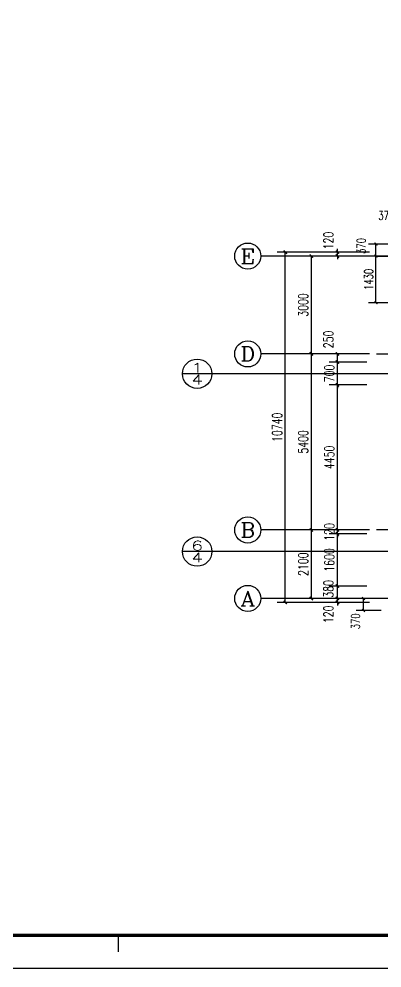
# Model space of a CAD drawing. Extents: x 79570 to 678837, y -1139230 to -612789.
# Drawn here: x 558136 to 569266, y -804030 to -774924 of the extents above; entities that cross this region are included whole.
import ezdxf
from ezdxf.enums import TextEntityAlignment as Align

# ---------------------------------------------------------------- set-up
doc = ezdxf.new("R2010")
doc.units = 0
doc.header["$LTSCALE"] = 1000
doc.header["$MEASUREMENT"] = 0
doc.linetypes.add('DOTE', pattern=[2.42, 2, -0.2, 0.02, -0.2])
for name, color, linetype in [('4', 4, 'Continuous'), ('A-注-尺寸标注......ANNO-DIMS', 90, 'Continuous'), ('A-注-尺寸标注.....ANNO-DIMS', 90, 'Continuous'), ('A-注-尺寸标注01...ANNO-DIMS-01', 95, 'Continuous'), ('A-注-符号注释.....ANNO-IDEN', 201, 'Continuous'), ('A-通-轴线..........COMM-GRID', 27, 'DOTE'), ('AXIS_TEXT', 7, 'Continuous'), ('PUB_TEXT', 7, 'Continuous'), ('结-图框', 6, 'Continuous')]:
    doc.layers.add(name, color=color, linetype=linetype)
doc.layers.add('ys-notprint', color=7, linetype='Continuous', plot=False)
doc.layers.add('结-隐线', color=59, linetype='Continuous', plot=False)
doc.styles.add('_TCH_AXIS', font='COMPLEX', dxfattribs={"bigfont": 'GBCBIG'})
doc.styles.add('_TCH_DIM_T3', font='SIMPLEX', dxfattribs={"width": 0.705882, "bigfont": 'GBCBIG'})
doc.styles.add('_TCH_LABEL', font='COMPLEX', dxfattribs={"bigfont": 'GBCBIG'})
doc.styles.add('COMPLEX', font='COMPLEX')
doc.styles.add('蓝绿图框', font='', dxfattribs={"width": 0.7})
doc.styles.get('蓝绿图框').set_extended_font_data('SimSun')
doc.dimstyles.new('_TCH_ARCH&&100', dxfattribs={"dimtxt": 297.5, "dimasz": 100, "dimexe": 250, "dimexo": 300, "dimgap": 100, "dimtad": 1, "dimdec": 0, "dimzin": 0, "dimdsep": 46, "dimtxsty": '_TCH_DIM_T3', "dimblk": 'ARCHTICK', "dimcen": 0.09, "dimclrt": 7, "dimazin": 2, "dimtfac": 1, "dimtdec": 0, "dimtix": 1, "dimtmove": 2, "dimatfit": 3, "dimfxl": 1, "dimtolj": 1, "dimtzin": 0, "dimarcsym": 0})
doc.dimstyles.new('_TCH_ARCH&&90', dxfattribs={"dimtxt": 267.75, "dimasz": 90, "dimexe": 225, "dimexo": 270, "dimgap": 90, "dimtad": 1, "dimdec": 0, "dimzin": 0, "dimdsep": 46, "dimtxsty": '_TCH_DIM_T3', "dimblk": 'ARCHTICK', "dimcen": 0.09, "dimclrt": 7, "dimazin": 2, "dimtfac": 1, "dimtdec": 0, "dimtix": 1, "dimtmove": 2, "dimatfit": 3, "dimfxl": 1, "dimtolj": 1, "dimtzin": 0, "dimarcsym": 0})

# ---------------------------------------------------------------- blocks, each defined once
blk = doc.blocks.new('template_浙_标准图框A1_A1_0.0000_1bed4683cac0ca9b963c039433737638')
at = {"layer": '结-图框'}
blk.add_lwpolyline([(0, 0), (841, 0), (841, 594), (0, 594)], close=True, dxfattribs=at)
at = {"layer": '结-图框', "const_width": 1}
blk.add_lwpolyline([(25, 584), (25, 10), (831, 10), (831, 584)], close=True, dxfattribs=at)
at = {"layer": '结-隐线'}
blk.add_line((428, 5), (428, 10), dxfattribs=at)
at = {"color": 6, "style": '蓝绿图框', "width": 0.7}
for tag, p in [('专业审定', (782.48, 167.5)), ('专业审核', (782.48, 158.5)), ('项目经理', (782.48, 149.5)), ('专业负责', (782.48, 140.5)), ('专业校对', (782.48, 131.5)), ('专业设计', (782.48, 122.5)), ('专业制图', (782.48, 113.5))]:
    blk.add_attdef(tag, text='', height=3, dxfattribs=at).set_placement(p, align=Align.MIDDLE)
for tag, height, p in [('日期', 3, (821.45, 113.5)), ('建设单位', 3.5, (796, 97.72)), ('项目名称', 3.5, (796, 76.96)), ('子项名称', 3.5, (796.26, 63.69)), ('图纸名称', 3.5, (796.28, 51.48)), ('图纸名称', 3.5, (796.38, 46.45)), ('图纸名称', 3.5, (796.48, 41.64)), ('项目编号', 3, (796.15, 32.75)), ('图号', 3, (789.2, 23.5)), ('修改版次', 3, (823.75, 23.5))]:
    blk.add_attdef(tag, text='', height=height, dxfattribs=at).set_placement(p, align=Align.MIDDLE_CENTER)
at = {"layer": 'ys-notprint', "color": 6, "style": '蓝绿图框', "width": 0.7}
for tag, p in [('暖通', (21.09, 577.84)), ('电气', (21.02, 564.82)), ('给排水', (21.35, 552.55)), ('结构', (21.47, 539.64)), ('建筑', (21.4, 526.53))]:
    blk.add_attdef(tag, text='', height=2.5, rotation=90.7801, dxfattribs=at).set_placement(p, align=Align.MIDDLE)
blk.add_attdef('设计发图章', text='', height=3, dxfattribs=at).set_placement((747.09, 465.48), align=Align.MIDDLE)
at = {"layer": '结-图框', "style": '蓝绿图框', "width": 0.7}
for tag, p in [('项目经理', (792.5, 572)), ('专业负责', (792.5, 564)), ('专业设计', (792.5, 556))]:
    blk.add_attdef(tag, text='', height=3.5, dxfattribs=at).set_placement(p, align=Align.MIDDLE_CENTER)
blk = doc.blocks.new('_ArchTick')
at = {"color": 0, "linetype": 'ByBlock', "const_width": 0.4}
blk.add_lwpolyline([(-0.5, -0.5), (0.5, 0.5)], dxfattribs=at)
blk = doc.blocks.new('*D2315')
at = {"layer": 'A-注-尺寸标注......ANNO-DIMS', "color": 0, "lineweight": -2, "transparency": 16777216}
for p, q in [((568886, -782195), (566849, -782195)), ((567099, -785195), (567099, -782195)), ((568886, -785195), (566849, -785195))]:
    blk.add_line(p, q, dxfattribs=at)
at = {"layer": 'Defpoints', "color": 0, "transparency": 16777216}
for p in [(567099, -782195), (569186, -782195), (569186, -785195)]:
    blk.add_point(p, dxfattribs=at)
at = {"layer": 'A-注-尺寸标注......ANNO-DIMS', "color": 0, "lineweight": -2, "transparency": 16777216, "xscale": 100, "yscale": 100, "zscale": 100}
for p, rotation in [((567099, -782195), 90), ((567099, -785195), 270)]:
    blk.add_blockref('_ArchTick', p, dxfattribs=dict(at, rotation=rotation))
at = {"layer": 'A-注-尺寸标注......ANNO-DIMS', "color": 7, "transparency": 16777216, "insert": (566851, -783695), "char_height": 297.5, "attachment_point": 5, "rotation": 90, "style": '_TCH_DIM_T3'}
blk.add_mtext('\\A1;3000', dxfattribs=at)
blk = doc.blocks.new('*D2316')
at = {"layer": 'A-注-尺寸标注......ANNO-DIMS', "color": 0, "lineweight": -2, "transparency": 16777216}
for p, q in [((568886, -785195), (566849, -785195)), ((567099, -790595), (567099, -785195)), ((568886, -790595), (566849, -790595))]:
    blk.add_line(p, q, dxfattribs=at)
at = {"layer": 'Defpoints', "color": 0, "transparency": 16777216}
for p in [(567099, -785195), (569186, -785195), (569186, -790595)]:
    blk.add_point(p, dxfattribs=at)
at = {"layer": 'A-注-尺寸标注......ANNO-DIMS', "color": 0, "lineweight": -2, "transparency": 16777216, "xscale": 100, "yscale": 100, "zscale": 100}
for p, rotation in [((567099, -785195), 90), ((567099, -790595), 270)]:
    blk.add_blockref('_ArchTick', p, dxfattribs=dict(at, rotation=rotation))
at = {"layer": 'A-注-尺寸标注......ANNO-DIMS', "color": 7, "transparency": 16777216, "insert": (566851, -787895), "char_height": 297.5, "attachment_point": 5, "rotation": 90, "style": '_TCH_DIM_T3'}
blk.add_mtext('\\A1;5400', dxfattribs=at)
blk = doc.blocks.new('*D2317')
at = {"layer": 'A-注-尺寸标注......ANNO-DIMS', "color": 0, "lineweight": -2, "transparency": 16777216}
for p, q in [((568886, -790595), (566849, -790595)), ((567099, -792695), (567099, -790595)), ((568886, -792695), (566849, -792695))]:
    blk.add_line(p, q, dxfattribs=at)
at = {"layer": 'Defpoints', "color": 0, "transparency": 16777216}
for p in [(567099, -790595), (569186, -790595), (569186, -792695)]:
    blk.add_point(p, dxfattribs=at)
at = {"layer": 'A-注-尺寸标注......ANNO-DIMS', "color": 0, "lineweight": -2, "transparency": 16777216, "xscale": 100, "yscale": 100, "zscale": 100}
for p, rotation in [((567099, -790595), 90), ((567099, -792695), 270)]:
    blk.add_blockref('_ArchTick', p, dxfattribs=dict(at, rotation=rotation))
at = {"layer": 'A-注-尺寸标注......ANNO-DIMS', "color": 7, "transparency": 16777216, "insert": (566851, -791645), "char_height": 297.5, "attachment_point": 5, "rotation": 90, "style": '_TCH_DIM_T3'}
blk.add_mtext('\\A1;2100', dxfattribs=at)
blk = doc.blocks.new('*D2318')
at = {"layer": 'A-注-尺寸标注......ANNO-DIMS', "color": 0, "lineweight": -2, "transparency": 16777216}
for p, q in [((568886, -782075), (566049, -782075)), ((566299, -792815), (566299, -782075)), ((568886, -792815), (566049, -792815))]:
    blk.add_line(p, q, dxfattribs=at)
at = {"layer": 'Defpoints', "color": 0, "transparency": 16777216}
for p in [(566299, -782075), (569186, -782075), (569186, -792815)]:
    blk.add_point(p, dxfattribs=at)
at = {"layer": 'A-注-尺寸标注......ANNO-DIMS', "color": 0, "lineweight": -2, "transparency": 16777216, "xscale": 100, "yscale": 100, "zscale": 100}
for p, rotation in [((566299, -782075), 90), ((566299, -792815), 270)]:
    blk.add_blockref('_ArchTick', p, dxfattribs=dict(at, rotation=rotation))
at = {"layer": 'A-注-尺寸标注......ANNO-DIMS', "color": 7, "transparency": 16777216, "insert": (566051, -787445), "char_height": 297.5, "attachment_point": 5, "rotation": 90, "style": '_TCH_DIM_T3'}
blk.add_mtext('\\A1;10740', dxfattribs=at)
blk = doc.blocks.new('_AXISO')
blk.add_circle((0, 0), 0.5)
at = {"layer": 'AXIS_TEXT', "style": 'COMPLEX', "width": 1.041667}
blk.add_attdef('A', text='', height=0.56, dxfattribs=at).set_placement((-0.25, -0.28), (0.25, -0.28), align=Align.FIT)
blk = doc.blocks.new('*D2347')
at = {"layer": 'A-注-尺寸标注01...ANNO-DIMS-01', "color": 0, "lineweight": -2, "transparency": 16777216}
for p, q in [((568799, -792315), (567649, -792315)), ((567899, -792695), (567899, -792315)), ((568799, -792695), (567649, -792695))]:
    blk.add_line(p, q, dxfattribs=at)
at = {"layer": 'Defpoints', "color": 0, "transparency": 16777216}
for p in [(567899, -792315), (569099, -792315), (569099, -792695)]:
    blk.add_point(p, dxfattribs=at)
at = {"layer": 'A-注-尺寸标注01...ANNO-DIMS-01', "color": 0, "lineweight": -2, "transparency": 16777216, "xscale": 100, "yscale": 100, "zscale": 100}
for p, rotation in [((567899, -792315), 90), ((567899, -792695), 270)]:
    blk.add_blockref('_ArchTick', p, dxfattribs=dict(at, rotation=rotation))
at = {"layer": 'A-注-尺寸标注01...ANNO-DIMS-01', "color": 7, "transparency": 16777216, "insert": (567624, -792401), "char_height": 297.5, "attachment_point": 5, "rotation": 90, "style": '_TCH_DIM_T3'}
blk.add_mtext('\\A1;380', dxfattribs=at)
blk = doc.blocks.new('*D2348')
at = {"layer": 'A-注-尺寸标注01...ANNO-DIMS-01', "color": 0, "lineweight": -2, "transparency": 16777216}
for p, q in [((568799, -790715), (567649, -790715)), ((567899, -792315), (567899, -790715)), ((568799, -792315), (567649, -792315))]:
    blk.add_line(p, q, dxfattribs=at)
at = {"layer": 'Defpoints', "color": 0, "transparency": 16777216}
for p in [(567899, -790715), (569099, -790715), (569099, -792315)]:
    blk.add_point(p, dxfattribs=at)
at = {"layer": 'A-注-尺寸标注01...ANNO-DIMS-01', "color": 0, "lineweight": -2, "transparency": 16777216, "xscale": 100, "yscale": 100, "zscale": 100}
for p, rotation in [((567899, -790715), 90), ((567899, -792315), 270)]:
    blk.add_blockref('_ArchTick', p, dxfattribs=dict(at, rotation=rotation))
at = {"layer": 'A-注-尺寸标注01...ANNO-DIMS-01', "color": 7, "transparency": 16777216, "insert": (567651, -791515), "char_height": 297.5, "attachment_point": 5, "rotation": 90, "style": '_TCH_DIM_T3'}
blk.add_mtext('\\A1;1600', dxfattribs=at)
blk = doc.blocks.new('*D2349')
at = {"layer": 'A-注-尺寸标注01...ANNO-DIMS-01', "color": 0, "lineweight": -2, "transparency": 16777216}
for p, q in [((567899, -790595), (567899, -790495)), ((568799, -790595), (567649, -790595)), ((568799, -790715), (567649, -790715)), ((567899, -790715), (567899, -790595)), ((567899, -790715), (567899, -790815))]:
    blk.add_line(p, q, dxfattribs=at)
at = {"layer": 'Defpoints', "color": 0, "transparency": 16777216}
for p in [(567899, -790595), (569099, -790595), (569099, -790715)]:
    blk.add_point(p, dxfattribs=at)
at = {"layer": 'A-注-尺寸标注01...ANNO-DIMS-01', "color": 0, "lineweight": -2, "transparency": 16777216, "xscale": 100, "yscale": 100, "zscale": 100}
for p, rotation in [((567899, -790595), 270), ((567899, -790715), 90)]:
    blk.add_blockref('_ArchTick', p, dxfattribs=dict(at, rotation=rotation))
at = {"layer": 'A-注-尺寸标注01...ANNO-DIMS-01', "color": 7, "transparency": 16777216, "insert": (567651, -790655), "char_height": 297.5, "attachment_point": 5, "rotation": 90, "style": '_TCH_DIM_T3'}
blk.add_mtext('\\A1;120', dxfattribs=at)
blk = doc.blocks.new('*D2350')
at = {"layer": 'A-注-尺寸标注01...ANNO-DIMS-01', "color": 0, "lineweight": -2, "transparency": 16777216}
for p, q in [((568799, -786145), (567649, -786145)), ((567899, -790595), (567899, -786145)), ((568799, -790595), (567649, -790595))]:
    blk.add_line(p, q, dxfattribs=at)
at = {"layer": 'Defpoints', "color": 0, "transparency": 16777216}
for p in [(567899, -786145), (569099, -786145), (569099, -790595)]:
    blk.add_point(p, dxfattribs=at)
at = {"layer": 'A-注-尺寸标注01...ANNO-DIMS-01', "color": 0, "lineweight": -2, "transparency": 16777216, "xscale": 100, "yscale": 100, "zscale": 100}
for p, rotation in [((567899, -786145), 90), ((567899, -790595), 270)]:
    blk.add_blockref('_ArchTick', p, dxfattribs=dict(at, rotation=rotation))
at = {"layer": 'A-注-尺寸标注01...ANNO-DIMS-01', "color": 7, "transparency": 16777216, "insert": (567651, -788370), "char_height": 297.5, "attachment_point": 5, "rotation": 90, "style": '_TCH_DIM_T3'}
blk.add_mtext('\\A1;4450', dxfattribs=at)
blk = doc.blocks.new('*D2351')
at = {"layer": 'A-注-尺寸标注01...ANNO-DIMS-01', "color": 0, "lineweight": -2, "transparency": 16777216}
for p, q in [((568799, -785445), (567649, -785445)), ((567899, -785445), (567899, -785345)), ((567899, -786145), (567899, -785445)), ((568799, -786145), (567649, -786145)), ((567899, -786145), (567899, -786245))]:
    blk.add_line(p, q, dxfattribs=at)
at = {"layer": 'Defpoints', "color": 0, "transparency": 16777216}
for p in [(567899, -785445), (569099, -785445), (569099, -786145)]:
    blk.add_point(p, dxfattribs=at)
at = {"layer": 'A-注-尺寸标注01...ANNO-DIMS-01', "color": 0, "lineweight": -2, "transparency": 16777216, "xscale": 100, "yscale": 100, "zscale": 100}
for p, rotation in [((567899, -785445), 270), ((567899, -786145), 90)]:
    blk.add_blockref('_ArchTick', p, dxfattribs=dict(at, rotation=rotation))
at = {"layer": 'A-注-尺寸标注01...ANNO-DIMS-01', "color": 7, "transparency": 16777216, "insert": (567651, -785795), "char_height": 297.5, "attachment_point": 5, "rotation": 90, "style": '_TCH_DIM_T3'}
blk.add_mtext('\\A1;700', dxfattribs=at)
blk = doc.blocks.new('*D2352')
at = {"layer": 'A-注-尺寸标注01...ANNO-DIMS-01', "color": 0, "lineweight": -2, "transparency": 16777216}
for p, q in [((568799, -785195), (567649, -785195)), ((567899, -785445), (567899, -785195)), ((568799, -785445), (567649, -785445))]:
    blk.add_line(p, q, dxfattribs=at)
at = {"layer": 'Defpoints', "color": 0, "transparency": 16777216}
for p in [(567899, -785195), (569099, -785195), (569099, -785445)]:
    blk.add_point(p, dxfattribs=at)
at = {"layer": 'A-注-尺寸标注01...ANNO-DIMS-01', "color": 0, "lineweight": -2, "transparency": 16777216, "xscale": 100, "yscale": 100, "zscale": 100}
for p, rotation in [((567899, -785195), 90), ((567899, -785445), 270)]:
    blk.add_blockref('_ArchTick', p, dxfattribs=dict(at, rotation=rotation))
at = {"layer": 'A-注-尺寸标注01...ANNO-DIMS-01', "color": 7, "transparency": 16777216, "insert": (567624, -784751), "char_height": 297.5, "attachment_point": 5, "rotation": 90, "style": '_TCH_DIM_T3'}
blk.add_mtext('\\A1;250', dxfattribs=at)
blk = doc.blocks.new('*D2358')
at = {"layer": 'A-注-尺寸标注01...ANNO-DIMS-01', "color": 0, "lineweight": -2, "transparency": 16777216}
for p, q in [((568586, -792695), (567649, -792695)), ((568586, -792815), (567649, -792815)), ((567899, -792695), (567899, -792595)), ((567899, -792815), (567899, -792695)), ((567899, -792815), (567899, -792915))]:
    blk.add_line(p, q, dxfattribs=at)
at = {"layer": 'Defpoints', "color": 0, "transparency": 16777216}
for p in [(567899, -792695), (568886, -792695), (568886, -792815)]:
    blk.add_point(p, dxfattribs=at)
at = {"layer": 'A-注-尺寸标注01...ANNO-DIMS-01', "color": 0, "lineweight": -2, "transparency": 16777216, "xscale": 100, "yscale": 100, "zscale": 100}
for p, rotation in [((567899, -792695), 270), ((567899, -792815), 90)]:
    blk.add_blockref('_ArchTick', p, dxfattribs=dict(at, rotation=rotation))
at = {"layer": 'A-注-尺寸标注01...ANNO-DIMS-01', "color": 7, "transparency": 16777216, "insert": (567624, -793182), "char_height": 297.5, "attachment_point": 5, "rotation": 90, "style": '_TCH_DIM_T3'}
blk.add_mtext('\\A1;120', dxfattribs=at)
blk = doc.blocks.new('*D2359')
at = {"layer": 'A-注-尺寸标注01...ANNO-DIMS-01', "color": 0, "lineweight": -2, "transparency": 16777216}
for p, q in [((568886, -782075), (567649, -782075)), ((567899, -782075), (567899, -781975)), ((567899, -782195), (567899, -782075)), ((568886, -782195), (567649, -782195)), ((567899, -782195), (567899, -782295))]:
    blk.add_line(p, q, dxfattribs=at)
at = {"layer": 'Defpoints', "color": 0, "transparency": 16777216}
for p in [(567899, -782075), (569186, -782075), (569186, -782195)]:
    blk.add_point(p, dxfattribs=at)
at = {"layer": 'A-注-尺寸标注01...ANNO-DIMS-01', "color": 0, "lineweight": -2, "transparency": 16777216, "xscale": 100, "yscale": 100, "zscale": 100}
for p, rotation in [((567899, -782075), 270), ((567899, -782195), 90)]:
    blk.add_blockref('_ArchTick', p, dxfattribs=dict(at, rotation=rotation))
at = {"layer": 'A-注-尺寸标注01...ANNO-DIMS-01', "color": 7, "transparency": 16777216, "insert": (567624, -781719), "char_height": 297.5, "attachment_point": 5, "rotation": 90, "style": '_TCH_DIM_T3'}
blk.add_mtext('\\A1;120', dxfattribs=at)
blk = doc.blocks.new('*D2384')
at = {"layer": 'A-注-尺寸标注01...ANNO-DIMS-01', "color": 0, "lineweight": -2, "transparency": 16777216}
for p, q in [((569459, -782195), (568855, -782195)), ((569080, -783625), (569080, -782195)), ((569459, -783625), (568855, -783625))]:
    blk.add_line(p, q, dxfattribs=at)
at = {"layer": 'Defpoints', "color": 0, "transparency": 16777216}
for p in [(569080, -782195), (569729, -782195), (569729, -783625)]:
    blk.add_point(p, dxfattribs=at)
at = {"layer": 'A-注-尺寸标注01...ANNO-DIMS-01', "color": 0, "lineweight": -2, "transparency": 16777216, "xscale": 90, "yscale": 90, "zscale": 90}
for p, rotation in [((569080, -782195), 90), ((569080, -783625), 270)]:
    blk.add_blockref('_ArchTick', p, dxfattribs=dict(at, rotation=rotation))
at = {"layer": 'A-注-尺寸标注01...ANNO-DIMS-01', "color": 7, "transparency": 16777216, "insert": (568856, -782910), "char_height": 267.8, "attachment_point": 5, "rotation": 90, "style": '_TCH_DIM_T3'}
blk.add_mtext('\\A1;1430', dxfattribs=at)
blk = doc.blocks.new('*D2385')
at = {"layer": 'A-注-尺寸标注01...ANNO-DIMS-01', "color": 0, "lineweight": -2, "transparency": 16777216}
for p, q in [((569459, -781825), (568855, -781825)), ((569080, -782195), (569080, -781825)), ((569459, -782195), (568855, -782195))]:
    blk.add_line(p, q, dxfattribs=at)
at = {"layer": 'Defpoints', "color": 0, "transparency": 16777216}
for p in [(569080, -781825), (569729, -781825), (569729, -782195)]:
    blk.add_point(p, dxfattribs=at)
at = {"layer": 'A-注-尺寸标注01...ANNO-DIMS-01', "color": 0, "lineweight": -2, "transparency": 16777216, "xscale": 90, "yscale": 90, "zscale": 90}
for p, rotation in [((569080, -781825), 90), ((569080, -782195), 270)]:
    blk.add_blockref('_ArchTick', p, dxfattribs=dict(at, rotation=rotation))
at = {"layer": 'A-注-尺寸标注01...ANNO-DIMS-01', "color": 7, "transparency": 16777216, "insert": (568628, -781886), "char_height": 267.8, "attachment_point": 5, "rotation": 90, "style": '_TCH_DIM_T3'}
blk.add_mtext('\\A1;370', dxfattribs=at)
blk = doc.blocks.new('*D2386')
at = {"layer": 'A-注-尺寸标注01...ANNO-DIMS-01', "color": 0, "lineweight": -2, "transparency": 16777216}
for p, q in [((569729, -781576), (569729, -780976)), ((569729, -781201), (570099, -781201)), ((570099, -781576), (570099, -780976))]:
    blk.add_line(p, q, dxfattribs=at)
at = {"layer": 'Defpoints', "color": 0, "transparency": 16777216}
for p in [(570099, -781201), (569729, -781846), (570099, -781846)]:
    blk.add_point(p, dxfattribs=at)
at = {"layer": 'A-注-尺寸标注01...ANNO-DIMS-01', "color": 0, "lineweight": -2, "transparency": 16777216, "xscale": 90, "yscale": 90, "zscale": 90, "rotation": 180}
blk.add_blockref('_ArchTick', (569729, -781201), dxfattribs=at)
at = {"layer": 'A-注-尺寸标注01...ANNO-DIMS-01', "color": 0, "lineweight": -2, "transparency": 16777216, "xscale": 90, "yscale": 90, "zscale": 90}
blk.add_blockref('_ArchTick', (570099, -781201), dxfattribs=at)
at = {"layer": 'A-注-尺寸标注01...ANNO-DIMS-01', "color": 7, "transparency": 16777216, "insert": (569396, -780953), "char_height": 267.8, "attachment_point": 5, "style": '_TCH_DIM_T3'}
blk.add_mtext('\\A1;370', dxfattribs=at)
blk = doc.blocks.new('*D2389')
at = {"layer": 'A-注-尺寸标注01...ANNO-DIMS-01', "color": 0, "lineweight": -2, "transparency": 16777216}
for p, q in [((569240, -792695), (568473, -792695)), ((568698, -793065), (568698, -792695)), ((569240, -793065), (568473, -793065))]:
    blk.add_line(p, q, dxfattribs=at)
at = {"layer": 'Defpoints', "color": 0, "transparency": 16777216}
for p in [(568698, -792695), (569510, -792695), (569510, -793065)]:
    blk.add_point(p, dxfattribs=at)
at = {"layer": 'A-注-尺寸标注01...ANNO-DIMS-01', "color": 0, "lineweight": -2, "transparency": 16777216, "xscale": 90, "yscale": 90, "zscale": 90}
for p, rotation in [((568698, -792695), 90), ((568698, -793065), 270)]:
    blk.add_blockref('_ArchTick', p, dxfattribs=dict(at, rotation=rotation))
at = {"layer": 'A-注-尺寸标注01...ANNO-DIMS-01', "color": 7, "transparency": 16777216, "insert": (568450, -793398), "char_height": 267.8, "attachment_point": 5, "rotation": 90, "style": '_TCH_DIM_T3'}
blk.add_mtext('\\A1;370', dxfattribs=at)

msp = doc.modelspace()

# ---------------------------------------------------------------- linework, layer by layer
at = {"layer": 'A-注-尺寸标注.....ANNO-DIMS'}
for p, q in [((567573.6, -782195), (565549.3, -782195)), ((567573.6, -785195), (565549.3, -785195)), ((567573.6, -790595), (565549.3, -790595)), ((567951.7, -792695), (565549.3, -792695)), ((567573.6, -792695), (565549.3, -792695))]:
    msp.add_line(p, q, dxfattribs=at)
at = {"layer": 'A-注-符号注释.....ANNO-IDEN'}
for p, q in [((564048.9, -785803.1), (563148.9, -785803.1)), ((569239.6, -785803.1), (564048.9, -785803.1)), ((570323.7, -785803.1), (569239.6, -785803.1)), ((564048.9, -791256.4), (563148.9, -791256.4)), ((569239.6, -791256.4), (564048.9, -791256.4)), ((570323.7, -791256.4), (569239.6, -791256.4))]:
    msp.add_line(p, q, dxfattribs=at)
for centre in [(563598.9, -785803.1), (563598.9, -791256.4)]:
    msp.add_circle(centre, 450, dxfattribs=at)
at = {"layer": 'A-通-轴线..........COMM-GRID'}
for p, q in [((569099.3, -782195), (572499.3, -782195)), ((569099.3, -785195), (582499.3, -785195)), ((582499.3, -790595), (569099.3, -790595)), ((582499.3, -792695), (569099.3, -792695))]:
    msp.add_line(p, q, dxfattribs=at)

# ---------------------------------------------------------------- block references
at = {"layer": '4', "xscale": 100, "yscale": 100, "zscale": 100}
msp.add_blockref('template_浙_标准图框A1_A1_0.0000_1bed4683cac0ca9b963c039433737638', (518391.3, -804029.7), dxfattribs=at)
at = {"layer": 'A-注-尺寸标注.....ANNO-DIMS'}
ref = msp.add_blockref('_AXISO', (565149.3, -782195), dxfattribs=dict(at, xscale=800, yscale=800, zscale=800))
ref.add_attrib('A', 'E', dxfattribs={"layer": 'AXIS_TEXT', "height": 452.5, "style": '_TCH_AXIS', "width": 1.3125}).set_placement((564923, -782421.3), (565375.6, -782421.3), align=Align.FIT)
ref = msp.add_blockref('_AXISO', (565149.3, -785195), dxfattribs=dict(at, xscale=800, yscale=800, zscale=800))
ref.add_attrib('A', 'D', dxfattribs={"layer": 'AXIS_TEXT', "height": 452.5, "style": '_TCH_AXIS', "width": 1.235294}).set_placement((564923, -785421.3), (565375.6, -785421.3), align=Align.FIT)
ref = msp.add_blockref('_AXISO', (565149.3, -790595), dxfattribs=dict(at, xscale=800, yscale=800, zscale=800))
ref.add_attrib('A', 'B', dxfattribs={"layer": 'AXIS_TEXT', "height": 452.5, "style": '_TCH_AXIS', "width": 1.235294}).set_placement((564923, -790821.3), (565375.6, -790821.3), align=Align.FIT)
ref = msp.add_blockref('_AXISO', (565149.3, -792695), dxfattribs=dict(at, xscale=800, yscale=800, zscale=800))
ref.add_attrib('A', 'A', dxfattribs={"layer": 'AXIS_TEXT', "height": 452.5, "style": '_TCH_AXIS', "width": 1.166667}).set_placement((564923, -792921.3), (565375.6, -792921.3), align=Align.FIT)

# ---------------------------------------------------------------- texts
at = {"layer": 'PUB_TEXT', "style": '_TCH_LABEL'}
for s, width, p, p2 in [('1', 2.916667, (563417.8, -785766.9), (563780.1, -785766.9)), ('4', 1.640625, (563417.8, -786129.1), (563780.1, -786129.1)), ('6', 1.875, (563417.8, -791220.2), (563780.1, -791220.2)), ('4', 1.640625, (563417.8, -791582.4), (563780.1, -791582.4))]:
    msp.add_text(s, height=289.8, dxfattribs=dict(at, width=width)).set_placement(p, p2, align=Align.FIT)

# ---------------------------------------------------------------- dimensions: what is measured, and where the dimension line sits
at = {"layer": 'A-注-尺寸标注......ANNO-DIMS'}
for p1, p2, distance, picture, middle in [((569185.9, -792815), (569185.9, -782075), 2886.6, '*D2318', (566050.6, -787445)), ((569185.9, -785195), (569185.9, -782195), 2086.6, '*D2315', (566850.6, -783695)), ((569185.9, -790595), (569185.9, -785195), 2086.6, '*D2316', (566850.6, -787895)), ((569185.9, -792695), (569185.9, -790595), 2086.6, '*D2317', (566850.6, -791645))]:
    dim = msp.add_aligned_dim(p1=p1, p2=p2, distance=distance, dimstyle='_TCH_ARCH&&100', dxfattribs=at)
    dim.commit()
    dim.dimension.update_dxf_attribs({"geometry": picture, "text_midpoint": middle})
at = {"layer": 'A-注-尺寸标注01...ANNO-DIMS-01'}
for base, p1, p2, angle, dimstyle, picture, middle in [((570099.3, -781200.5), (569729.3, -781846.1), (570099.3, -781846.1), 0, '_TCH_ARCH&&90', '*D2386', (569396.3, -780953)), ((567899.3, -782075), (569185.9, -782195), (569185.9, -782075), 90, '_TCH_ARCH&&100', '*D2359', (567624.3, -781719.2)), ((569079.8, -781825), (569729.3, -782195), (569729.3, -781825), 90, '_TCH_ARCH&&90', '*D2385', (568628.4, -781885.6)), ((567899.3, -785195), (569099.3, -785445), (569099.3, -785195), 90, '_TCH_ARCH&&100', '*D2352', (567624.3, -784751.1)), ((567899.3, -792315), (569099.3, -792695), (569099.3, -792315), 90, '_TCH_ARCH&&100', '*D2347', (567624.3, -792401.3)), ((567899.3, -792695), (568885.9, -792815), (568885.9, -792695), 90, '_TCH_ARCH&&100', '*D2358', (567624.3, -793181.5)), ((568698, -792695), (569510.4, -793065), (569510.4, -792695), 90, '_TCH_ARCH&&90', '*D2389', (568450.5, -793398))]:
    dim = msp.add_linear_dim(base=base, p1=p1, p2=p2, angle=angle, dimstyle=dimstyle, dxfattribs=at)
    dim.commit()
    dim.dimension.update_dxf_attribs({"geometry": picture, "text_midpoint": middle, "dimtype": 161})
for p1, p2, distance, dimstyle, picture, middle in [((569729.3, -783625), (569729.3, -782195), 649.5, '_TCH_ARCH&&90', '*D2384', (568856, -782910)), ((569099.3, -786145), (569099.3, -785445), 1200, '_TCH_ARCH&&100', '*D2351', (567650.6, -785795)), ((569099.3, -790595), (569099.3, -786145), 1200, '_TCH_ARCH&&100', '*D2350', (567650.6, -788370)), ((569099.3, -790715), (569099.3, -790595), 1200, '_TCH_ARCH&&100', '*D2349', (567650.6, -790655)), ((569099.3, -792315), (569099.3, -790715), 1200, '_TCH_ARCH&&100', '*D2348', (567650.6, -791515))]:
    dim = msp.add_aligned_dim(p1=p1, p2=p2, distance=distance, dimstyle=dimstyle, dxfattribs=at)
    dim.commit()
    dim.dimension.update_dxf_attribs({"geometry": picture, "text_midpoint": middle})

doc.saveas('drawing.dxf')
